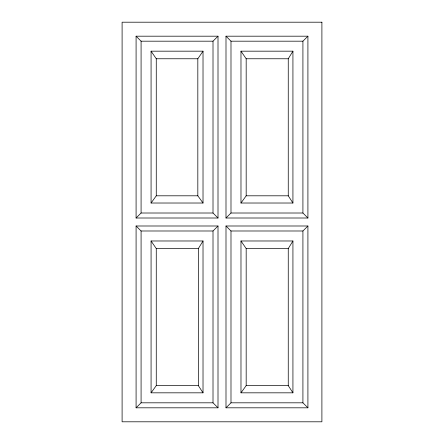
<?xml version="1.0" encoding="UTF-8"?>
<svg xmlns="http://www.w3.org/2000/svg" width="444" height="444" viewBox="0 0 444 444"><rect width="100%" height="100%" fill="white"/><g stroke="black" fill="none" stroke-linecap="round" stroke-linejoin="round"><path stroke-width="0.67" d="M292.929 203.019L288.256 195.804L288.256 58.763L292.929 51.171L240.981 51.171L240.981 203.019L292.929 203.019L292.929 51.171M203.019 392.829L198.346 385.614L198.346 248.573L203.019 240.981L151.071 240.981L151.071 392.829L203.019 392.829L203.019 240.981M292.929 392.829L288.256 385.614L288.256 248.573L292.929 240.981L240.981 240.981L240.981 392.829L292.929 392.829L292.929 240.981M203.019 203.019L197.824 195.804L197.824 58.763L203.019 51.171L151.071 51.171L151.071 203.019L203.019 203.019L203.019 51.171M151.071 203.019L156.266 195.804L156.266 58.763L151.071 51.171M240.981 203.019L246.176 195.804L246.176 58.763L240.981 51.171M151.071 392.829L156.266 385.614L156.266 248.573L151.071 240.981M240.981 392.829L246.176 385.614L246.176 248.573L240.981 240.981M218.004 218.004L213.009 213.009L213.009 41.181L218.004 36.186L136.086 36.186L136.086 218.004L218.004 218.004L218.004 36.186M307.914 218.004L302.919 213.009L302.919 41.181L307.914 36.186L225.996 36.186L225.996 218.004L307.914 218.004L307.914 36.186M136.086 218.004L141.081 213.009L141.081 41.181L136.086 36.186M218.004 407.814L213.009 402.819L213.009 230.991L218.004 225.996L136.086 225.996L136.086 407.814L218.004 407.814L218.004 225.996M225.996 218.004L230.991 213.009L230.991 41.181L225.996 36.186M307.914 407.814L302.919 402.819L302.919 230.991L307.914 225.996L225.996 225.996L225.996 407.814L307.914 407.814L307.914 225.996M136.086 407.814L141.081 402.819L141.081 230.991L136.086 225.996M225.996 407.814L230.991 402.819L230.991 230.991L225.996 225.996M141.081 41.181L213.009 41.181M230.991 41.181L302.919 41.181M156.266 58.763L197.824 58.763M246.176 58.763L288.256 58.763M156.266 195.804L197.824 195.804M246.176 195.804L288.256 195.804M141.081 213.009L213.009 213.009M230.991 213.009L302.919 213.009M141.081 230.991L213.009 230.991M230.991 230.991L302.919 230.991M156.266 248.573L198.346 248.573M246.176 248.573L288.256 248.573M156.266 385.614L198.346 385.614M246.176 385.614L288.256 385.614M141.081 402.819L213.009 402.819M230.991 402.819L302.919 402.819M321.9 22.2L122.1 22.2L122.1 421.8L321.9 421.8L321.9 22.2"/></g></svg>
